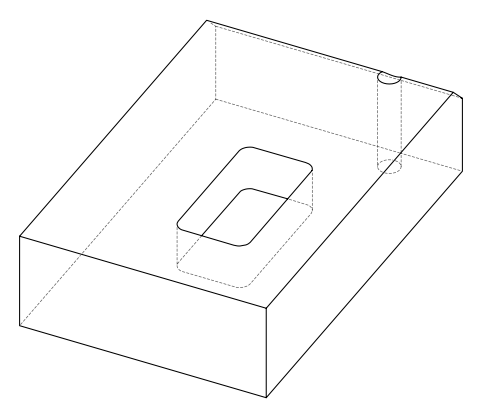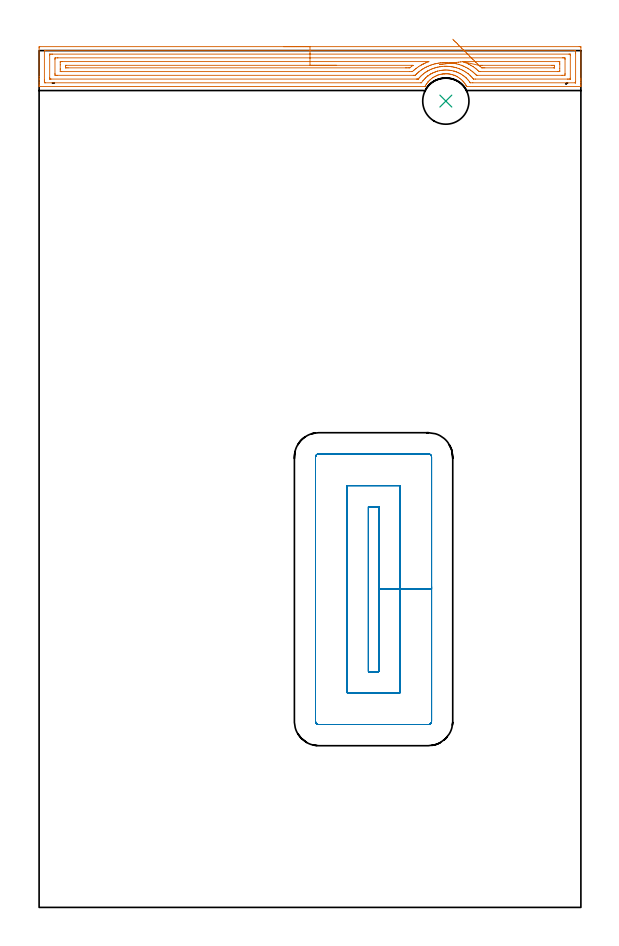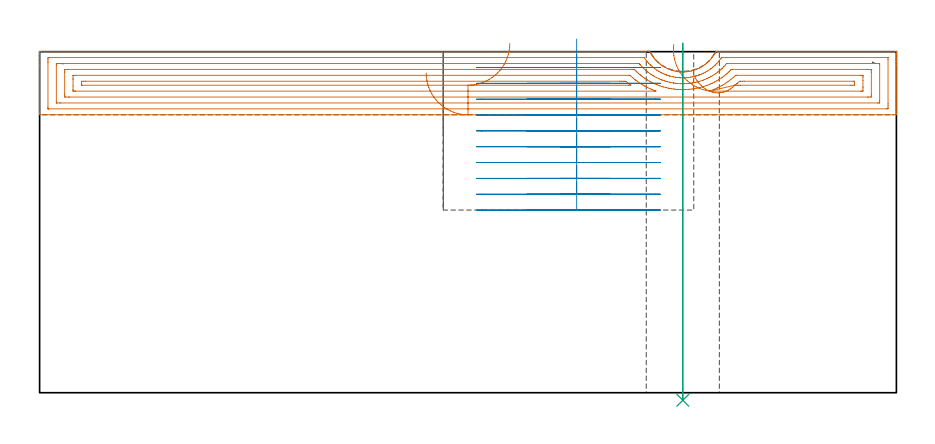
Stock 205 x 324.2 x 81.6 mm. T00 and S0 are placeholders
(PLAN: 3 operations, 2 tool changes, 24.3 min)
(1 AREA_MILL | FG_CHAMFER_SURFACE | UGT0205_001 | 10.03 min | 23375 mm3)
(2 MILL_RECTANGULAR_POCKET | POCKET_RECTANGULAR_STRAIGHT | NXT0201_012 | Follow Part, ap 4, ae 75% | 13.9 min | 266080 mm3)
(3 INDEXABLE_INSERT_DRILL_THROUGH_HOLE_FROM_SOLID | STEP1HOLE | NXT0302_006 | 0.34 min | 19479 mm3)
(TOOL UGT0205_001 | Chamfer Mill 20 x 3 x 45 deg. | D20 FL50 Z2)
(TOOL NXT0201_012 | ENDMILL 16mm [2P460-1600-NA 1630] | D16 FL38 Z6)
(TOOL NXT0302_006 | Index. Insert Drill 17.5mm [880-D1750L25-05] | D17.5 PA176 FL88 Z2)
(OP 1 AREA_MILL)
G17 G21 G94 G90
T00 M6
G54
G17 G0 G90 X92.5 Y325.7 S1061 M3
G43 Z91.6 H0
Z76.5
G94 G1 X92.538 Z75.629 F250.
X92.652 Z74.764
X92.841 Z73.912
X93.103 Z73.08
X93.437 Z72.274
X93.84 Z71.5
X94.309 Z70.764
X94.84 Z70.072
X95.429 Z69.429
X96.072 Z68.84
X96.764 Z68.309
X97.5 Z67.84
X98.274 Z67.437
X99.08 Z67.103
X99.912 Z66.841
X100.764 Z66.652
X101.628 Z66.538
X102.5 Z66.5
X204.378
X204.789 Y325.696 Z66.503
X204.99 Y325.692 Z66.506
X205. Y325.487 Z66.711
Y313.732 Z78.462
Y313.196 Z79.001
Y312.848 Z79.348
Y312.312 Z79.884
Y311.965 Z80.23
Y311.271 Z80.929
Y310.978 Z81.221
Y310.615 Z81.575
X204.992 Y310.602 Z81.588
X204.825 Y310.6 Z81.6
X161.928
X161.801 Y310.603 Z81.589
X161.792 Y310.612 Z81.58
X161.731 Y310.715 Z81.481
X161.602 Y310.951 Z81.248
X161.583 Y310.987 Z81.212
X161.43 Y311.246 Z80.953
X161.347 Y311.375 Z80.824
X161.243 Y311.523 Z80.676
X161.034 Y311.82 Z80.379
X160.702 Y312.255 Z79.945
X160.537 Y312.449 Z79.751
X160.29 Y312.708 Z79.49
X160.207 Y312.797 Z79.402
X160.154 Y312.848 Z79.351
X159.862 Y313.134 Z79.066
X159.644 Y313.327 Z78.873
X159.204 Y313.672 Z78.526
X158.752 Y313.999 Z78.199
X158.299 Y314.268 Z77.93
X157.968 Y314.448 Z77.751
X157.859 Y314.508 Z77.692
X157.427 Y314.706 Z77.489
X157.139 Y314.828 Z77.37
X157.013 Y314.879 Z77.316
X156.966 Y314.9 Z77.297
X156.521 Y315.045 Z77.153
X156.073 Y315.171 Z77.027
X155.926 Y315.205 Z76.994
X155.627 Y315.272 Z76.928
X155.18 Y315.348 Z76.849
X155.09 Y315.358 Z76.838
X154.734 Y315.402 Z76.796
X154.432 Y315.424 Z76.768
X154.287 Y315.437 Z76.76
X154.12 Y315.445 Z76.755
X153.991 Z76.752
X153.901 Y315.444 Z76.746
X153.872 Z76.747
X153.729 Y315.446 Z76.749
X153.56 Y315.436 Z76.756
X153.439 Y315.43 Z76.764
X153.394 Y315.428 Z76.765
X153.362 Y315.424 Z76.767
X153.26 Y315.415 Z76.776
X153.088 Y315.402 Z76.793
X152.947 Y315.39 Z76.806
X152.545 Y315.336 Z76.859
X152.501 Y315.331 Z76.866
X152.054 Y315.249 Z76.951
X151.608 Y315.142 Z77.056
X151.47 Y315.101 Z77.097
X151.208 Y315.024 Z77.174
X150.811 Y314.89 Z77.306
X150.758 Y314.869 Z77.326
X150.715 Y314.852 Z77.344
X150.586 Y314.797 Z77.4
X150.311 Y314.677 Z77.518
X150.267 Y314.658 Z77.538
X149.823 Y314.448 Z77.752
X149.443 Y314.237 Z77.961
X149.07 Y314.012 Z78.186
X148.93 Y313.918 Z78.28
X148.478 Y313.582 Z78.618
X148.037 Y313.227 Z78.973
X147.935 Y313.134 Z79.066
X147.532 Y312.731 Z79.468
X147.183 Y312.357 Z79.842
X147.144 Y312.315 Z79.884
X147.095 Y312.254 Z79.945
X146.966 Y312.084 Z80.116
X146.766 Y311.82 Z80.379
X146.614 Y311.602 Z80.598
X146.457 Y311.376 Z80.824
X146.251 Y311.047 Z81.153
X146.242 Y311.03 Z81.17
X146.083 Y310.74 Z81.456
X146.009 Y310.615 Z81.577
X145.999 Y310.603 Z81.588
X145.844 Y310.6 Z81.6
X0.176
X0.008 Y310.602 Z81.588
X0. Y310.615 Z81.575
Y310.978 Z81.222
Y311.27 Z80.929
Y311.965 Z80.23
Y313.196 Z79.001
Y313.732 Z78.462
Y314.347 Z77.848
Y325.219 Z66.979
X0.003 Y325.489 Z66.708
X0.01 Y325.692 Z66.506
X0.215 Y325.699 Z66.499
X102.5 Y325.7 Z66.5
Y324.286 Z67.914
X202.641 Y324.285 Z67.915
X202.981 Y324.279 Z67.921
X202.99 Y324.169 Z68.031
X202.997 Y323.933 Z68.267
X202.999 Y323.451 Z68.749
X203. Y323.046 Z69.154
X202.999 Y312.445 Z79.755
X202.991 Y312.039 Z80.161
X202.989 Y312.02 Z80.18
X202.984 Y312.018 Z80.182
X202.959 Y312.016 Z80.184
X202.907 Y312.015 Z80.185
X202.801 Y312.014 Z80.186
X164.113
X163.269 Y312.02 Z80.18
X163.212 Y312.021 Z80.179
X163.047 Y312.15 Z80.05
X162.932 Y312.298 Z79.902
X162.512 Y312.848 Z79.352
X162.375 Y313.02 Z79.18
X162.033 Y313.398 Z78.802
X161.712 Y313.732 Z78.468
X161.598 Y313.847 Z78.353
X161.482 Y313.956 Z78.244
X161.126 Y314.266 Z77.934
X160.688 Y314.616 Z77.584
X160.588 Y314.692 Z77.508
X160.296 Y314.905 Z77.295
X159.694 Y315.278 Z76.922
X159.301 Y315.499 Z76.701
X158.801 Y315.754 Z76.446
X158.321 Y315.974 Z76.226
X157.907 Y316.143 Z76.057
X157.805 Y316.181 Z76.019
X157.729 Y316.207 Z75.993
X157.174 Y316.383 Z75.817
X157.013 Y316.428 Z75.772
X156.95 Y316.445 Z75.755
X156.12 Y316.635 Z75.565
X155.81 Y316.69 Z75.51
X155.226 Y316.771 Z75.429
X154.789 Y316.815 Z75.385
X154.332 Y316.846 Z75.354
X153.854 Y316.856 Z75.344
X153.439 Y316.845 Z75.355
X153.002 Y316.815 Z75.385
X152.545 Y316.77 Z75.43
X152.199 Y316.725 Z75.475
X151.651 Y316.629 Z75.571
X151.443 Y316.588 Z75.612
X150.758 Y316.422 Z75.778
X150.726 Y316.414 Z75.786
X150.62 Y316.383 Z75.817
X150.05 Y316.199 Z76.001
X149.971 Y316.172 Z76.028
X149.864 Y316.13 Z76.07
X149.416 Y315.942 Z76.258
X148.97 Y315.741 Z76.459
X148.806 Y315.662 Z76.538
X148.486 Y315.499 Z76.701
X148.222 Y315.356 Z76.844
X148.166 Y315.324 Z76.876
X148.077 Y315.27 Z76.93
X147.673 Y315.015 Z77.185
X147.183 Y314.671 Z77.529
X147.151 Y314.647 Z77.553
X147.111 Y314.616 Z77.584
X146.659 Y314.25 Z77.95
X146.289 Y313.929 Z78.271
X146.188 Y313.833 Z78.367
X146.088 Y313.732 Z78.468
X145.752 Y313.379 Z78.821
X145.396 Y312.996 Z79.204
X145.329 Y312.915 Z79.285
X145.278 Y312.848 Z79.352
X144.694 Y312.061 Z80.139
X144.655 Y312.021 Z80.179
X144.452 Y312.015 Z80.185
X2.359
X2.02 Y312.021 Z80.179
X2.01 Y312.131 Z80.069
X2.003 Y312.367 Z79.833
X2.001 Y312.848 Z79.352
X2. Y313.254 Z78.946
X2.001 Y323.855 Z68.345
X2.009 Y324.261 Z67.939
X2.011 Y324.28 Z67.92
X2.016 Y324.282 Z67.918
X2.041 Y324.284 Z67.916
X2.093 Y324.285 Z67.915
X2.199 Y324.286 Z67.914
X102.5
Y322.871 Z69.329
X200.496
X200.803 Y322.869 Z69.331
X200.905 Y322.868 Z69.332
X200.978 Y322.865 Z69.335
X200.99 Y322.762 Z69.438
X200.995 Y322.568 Z69.632
X200.999 Y322.374 Z69.826
Y313.732 Z78.468
X200.998 Y313.54 Z78.66
X200.991 Y313.473 Z78.727
X200.986 Y313.435 Z78.765
X200.956 Y313.434 Z78.766
X200.803 Y313.431 Z78.769
X200.216 Y313.429 Z78.771
X199.909 Y313.428 Z78.772
X165.056 Y313.429 Z78.771
X164.468 Y313.431 Z78.769
X164.394 Y313.433 Z78.767
X164.361 Y313.435 Z78.765
X164.108 Y313.732 Z78.468
X163.728 Y314.162 Z78.038
X163.283 Y314.616 Z77.584
X163.269 Y314.629 Z77.571
X162.963 Y314.918 Z77.282
X162.375 Y315.404 Z76.796
X162.252 Y315.499 Z76.701
X161.809 Y315.825 Z76.375
X161.482 Y316.044 Z76.156
X160.944 Y316.383 Z75.817
X160.588 Y316.583 Z75.617
X160.134 Y316.817 Z75.383
X159.694 Y317.028 Z75.172
X159.152 Y317.266 Z74.934
X158.801 Y317.406 Z74.794
X158.58 Y317.485 Z74.715
X157.907 Y317.693 Z74.507
X157.321 Y317.846 Z74.354
X157.013 Y317.917 Z74.283
X156.635 Y318.002 Z74.198
X156.187 Y318.084 Z74.116
X156.12 Y318.094 Z74.106
X155.724 Y318.15 Z74.05
X155.226 Y318.205 Z73.995
X155.165 Y318.21 Z73.99
X154.332 Y318.261 Z73.939
X154.215 Y318.266 Z73.934
X153.822 Y318.27 Z73.93
X153.439 Y318.262 Z73.938
X153.33 Y318.258 Z73.942
X152.545 Y318.203 Z73.997
X152.496 Y318.199 Z74.001
X152.048 Y318.15 Z74.05
X151.702 Y318.1 Z74.1
X151.651 Y318.091 Z74.109
X150.951 Y317.959 Z74.241
X150.758 Y317.917 Z74.283
X150.233 Y317.786 Z74.414
X149.864 Y317.685 Z74.515
X149.543 Y317.584 Z74.616
X148.97 Y317.396 Z74.804
X148.875 Y317.361 Z74.839
X148.639 Y317.266 Z74.934
X148.249 Y317.096 Z75.104
X148.077 Y317.017 Z75.183
X147.643 Y316.811 Z75.389
X147.183 Y316.574 Z75.626
X147.059 Y316.506 Z75.694
X146.844 Y316.383 Z75.817
X146.503 Y316.172 Z76.028
X146.289 Y316.037 Z76.163
X145.974 Y315.811 Z76.389
X145.547 Y315.499 Z76.701
X145.462 Y315.434 Z76.766
X145.396 Y315.381 Z76.819
X144.98 Y315.03 Z77.17
X144.502 Y314.6 Z77.6
X144.077 Y314.152 Z78.048
X143.687 Y313.732 Z78.468
X143.65 Y313.691 Z78.509
X143.609 Y313.64 Z78.56
X143.451 Y313.448 Z78.752
X143.422 Y313.435 Z78.765
X143.388 Y313.433 Z78.767
X143.315 Y313.431 Z78.769
X143.022 Y313.429 Z78.771
X142.715
X4.504
X4.197 Y313.431 Z78.769
X4.095 Y313.432 Z78.768
X4.022 Y313.435 Z78.765
X4.01 Y313.538 Z78.662
X4.005 Y313.732 Z78.468
X4.001 Y313.926 Z78.274
Y322.568 Z69.632
X4.002 Y322.76 Z69.44
X4.009 Y322.827 Z69.373
X4.014 Y322.865 Z69.335
X4.044 Y322.866 Z69.334
X4.197 Y322.869 Z69.331
X4.784 Y322.871 Z69.329
X5.091
X102.5
Y321.457 Z70.743
X198.122
X198.353 Y321.456 Z70.744
X198.874 Y321.45 Z70.75
X198.99 Y321.442 Z70.758
X198.994 Y321.238 Z70.962
X199. Y320.816 Z71.384
Y315.515 Z76.685
X198.994 Y315.065 Z77.135
X198.99 Y314.855 Z77.345
X198.779 Y314.85 Z77.35
X198.122 Y314.844 Z77.356
X197.892 Y314.843 Z77.357
X165.72
X165.555 Y314.845 Z77.355
X165.514 Y314.847 Z77.353
X165.498 Y314.849 Z77.351
X165.444 Y314.9 Z77.3
X165.276 Y315.066 Z77.134
X165.056 Y315.286 Z76.914
X164.835 Y315.499 Z76.701
X164.487 Y315.823 Z76.377
X164.163 Y316.098 Z76.102
X163.813 Y316.383 Z75.817
X163.269 Y316.791 Z75.409
X162.554 Y317.266 Z74.934
X162.375 Y317.379 Z74.821
X162.083 Y317.555 Z74.645
X161.482 Y317.873 Z74.327
X160.922 Y318.15 Z74.05
X160.588 Y318.303 Z73.897
X160.308 Y318.427 Z73.773
X159.694 Y318.672 Z73.528
X158.901 Y318.934 Z73.266
X158.801 Y318.965 Z73.235
X158.565 Y319.034 Z73.166
X157.907 Y319.198 Z73.002
X157.688 Y319.251 Z72.949
X157.013 Y319.392 Z72.808
X156.577 Y319.465 Z72.735
X156.12 Y319.53 Z72.67
X155.552 Y319.595 Z72.605
X155.226 Y319.622 Z72.578
X154.588 Y319.664 Z72.536
X154.332 Y319.675 Z72.525
X153.678 Y319.681 Z72.519
X153.439 Y319.675 Z72.525
X152.824 Y319.641 Z72.559
X152.545 Y319.62 Z72.58
X152.003 Y319.57 Z72.63
X151.651 Y319.529 Z72.671
X151.214 Y319.466 Z72.734
X150.758 Y319.385 Z72.815
X150.458 Y319.33 Z72.87
X149.864 Y319.196 Z73.004
X149.732 Y319.164 Z73.036
X149.227 Y319.034 Z73.166
X149.029 Y318.976 Z73.224
X148.97 Y318.958 Z73.242
X148.358 Y318.755 Z73.445
X148.077 Y318.66 Z73.54
X147.709 Y318.514 Z73.686
X147.183 Y318.294 Z73.906
X147.082 Y318.249 Z73.951
X146.866 Y318.15 Z74.05
X146.48 Y317.962 Z74.238
X146.289 Y317.865 Z74.335
X145.897 Y317.654 Z74.546
X145.396 Y317.369 Z74.831
X145.331 Y317.331 Z74.869
X145.229 Y317.266 Z74.934
X144.794 Y316.978 Z75.222
X144.502 Y316.772 Z75.428
X144.277 Y316.605 Z75.595
X143.985 Y316.383 Z75.817
X143.777 Y316.216 Z75.984
X143.609 Y316.077 Z76.123
X143.299 Y315.805 Z76.395
X142.964 Y315.499 Z76.701
X142.837 Y315.378 Z76.822
X142.715 Y315.258 Z76.942
X142.394 Y314.933 Z77.267
X142.312 Y314.852 Z77.348
X142.153 Y314.849 Z77.351
X141.821 Y314.845 Z77.355
X141.591 Y314.843 Z77.357
X6.878
X6.647 Y314.844 Z77.356
X6.126 Y314.85 Z77.35
X6.01 Y314.858 Z77.342
X6.006 Y315.062 Z77.138
X6. Y315.484 Z76.716
Y320.785 Z71.415
X6.006 Y321.235 Z70.965
X6.01 Y321.445 Z70.755
X6.221 Y321.45 Z70.75
X6.878 Y321.456 Z70.744
X7.108 Y321.457 Z70.743
X102.5
Y320.043 Z72.157
X147.183
X147.462 Y320.036 Z72.164
X147.448 Y320.029 Z72.171
X147.375 Y320. Z72.2
X147.14 Y319.917 Z72.283
X146.54 Y319.669 Z72.531
X146.289 Y319.562 Z72.638
X145.922 Y319.397 Z72.803
X145.396 Y319.156 Z73.044
X145.313 Y319.115 Z73.085
X145.153 Y319.034 Z73.166
X144.733 Y318.806 Z73.394
X144.502 Y318.677 Z73.523
X144.168 Y318.48 Z73.72
X143.609 Y318.138 Z74.062
X143.096 Y317.773 Z74.427
X142.715 Y317.496 Z74.704
X142.584 Y317.396 Z74.804
X142.42 Y317.266 Z74.934
X142.094 Y316.997 Z75.203
X141.821 Y316.767 Z75.433
X141.293 Y316.294 Z75.906
X141.258 Y316.265 Z75.935
X141.182 Y316.262 Z75.938
X141.053 Y316.258 Z75.942
X140.928 Y316.257 Z75.943
X140.161
X8.538
X8.283 Y316.26 Z75.94
X8.114 Y316.264 Z75.936
X8.009 Y316.268 Z75.932
X8.007 Y316.289 Z75.911
X8.005 Y316.383 Z75.817
X8. Y317.04 Z75.16
Y317.266 Z74.934
Y318.808 Z73.392
X8.001 Y319.691 Z72.509
X8.003 Y319.917 Z72.283
X8.007 Y319.999 Z72.201
X8.009 Y320.034 Z72.166
X8.156 Y320.037 Z72.163
X8.411 Y320.042 Z72.158
X8.538 Y320.043 Z72.157
X8.665
X102.5
Y318.629 Z73.571
X140.928
X141.338 Y318.628 Z73.572
X141.396 Y318.626 Z73.574
X141.425 Y318.622 Z73.578
X141.446 Y318.618 Z73.582
X141.428 Y318.601 Z73.599
X141.394 Y318.573 Z73.627
X140.892 Y318.185 Z74.015
X140.271 Y317.678 Z74.522
X140.034 Y317.675 Z74.525
X139.623 Y317.672 Z74.528
X139.14 Y317.671 Z74.529
X138.731
X10.937
X10.453 Y317.673 Z74.527
X10.038 Y317.677 Z74.523
X10.01 Y317.679 Z74.521
X10.004 Y317.71 Z74.49
X10.003 Y318.15 Z74.05
X10.005 Y318.592 Z73.608
X10.01 Y318.621 Z73.579
X10.03 Y318.623 Z73.577
X10.09 Y318.626 Z73.574
X10.211 Y318.628 Z73.572
X102.5 Y318.629 Z73.571
X103.372 Z73.609
X104.237 Z73.723
X105.088 Z73.912
X105.92 Z74.174
X106.726 Z74.508
X107.5 Z74.911
X108.236 Z75.38
X108.928 Z75.911
X109.571 Z76.5
X110.16 Z77.143
X110.692 Z77.835
X111.16 Z78.571
X111.563 Z79.345
X111.897 Z80.151
X112.159 Z80.983
X112.348 Z81.835
X112.462 Z82.7
X112.5 Z83.571
G0 X151.723 Y318.952 Z83.324
G1 X151.654 Y318.944 Z82.454
X151.661 Y318.945 Z81.582
X151.743 Y318.955 Z80.713
X151.9 Y318.974 Z79.856
X152.131 Y319.003 Z79.015
X152.433 Y319.041 Z78.197
X152.805 Y319.087 Z77.409
X153.243 Y319.142 Z76.657
X153.745 Y319.205 Z75.947
X154.307 Y319.275 Z75.283
X154.924 Y319.352 Z74.671
X155.591 Y319.435 Z74.115
X156.304 Y319.524 Z73.62
X157.057 Y319.618 Z73.19
X157.845 Y319.716 Z72.827
X158.66 Y319.818 Z72.535
X159.498 Y319.922 Z72.316
X160.352 Y320.029 Z72.171
X160.41 Y320.036 Z72.164
X160.463 Y320.041 Z72.159
X160.534 Y320.043 Z72.157
X160.588
X196.462
X196.717 Y320.04 Z72.16
X196.886 Y320.036 Z72.164
X196.991 Y320.032 Z72.168
X196.993 Y320.01 Z72.19
X196.996 Y319.917 Z72.283
X197. Y319.26 Z72.94
Y319.034 Z73.166
Y317.492 Z74.708
X196.999 Y316.609 Z75.591
X196.997 Y316.383 Z75.817
X196.993 Y316.301 Z75.899
X196.99 Y316.266 Z75.934
X196.844 Y316.263 Z75.937
X196.589 Y316.258 Z75.942
X196.462 Y316.257 Z75.943
X196.335
X166.844
X166.716 Y316.258 Z75.942
X166.632 Y316.261 Z75.939
X166.567 Y316.264 Z75.936
X166.526 Y316.281 Z75.919
X166.41 Y316.383 Z75.817
X165.95 Y316.79 Z75.41
X165.376 Y317.266 Z74.934
X165.056 Y317.514 Z74.686
X164.689 Y317.787 Z74.413
X164.163 Y318.145 Z74.055
X164.156 Y318.15 Z74.05
X163.611 Y318.489 Z73.711
X163.269 Y318.688 Z73.512
X162.629 Y319.034 Z73.166
X162.375 Y319.162 Z73.038
X162.117 Y319.289 Z72.911
X161.482 Y319.572 Z72.628
X160.658 Y319.917 Z72.283
X160.352 Y320.029 Z72.171
X166.367 Y318.622 Z73.578
X166.452 Y318.623 Z73.577
X166.844 Y318.627 Z73.573
X167.253 Y318.628 Z73.572
X167.737 Y318.629 Z73.571
X194.063
X194.547 Y318.627 Z73.573
X194.962 Y318.623 Z73.577
X194.99 Y318.621 Z73.579
X194.996 Y318.59 Z73.61
X194.997 Y318.15 Z74.05
X194.995 Y317.707 Z74.493
X194.99 Y317.679 Z74.521
X194.97 Y317.677 Z74.523
X194.91 Y317.674 Z74.526
X194.789 Y317.672 Z74.528
X168.631 Y317.671 Z74.529
X168.221 Y317.672 Z74.528
X167.737 Y317.676 Z74.524
X167.577 Y317.678 Z74.522
X167.525 Y317.684 Z74.516
X167.478 Y317.719 Z74.481
X167.381 Y317.797 Z74.403
X166.949 Y318.15 Z74.05
X166.844 Y318.234 Z73.966
X166.453 Y318.536 Z73.664
X166.408 Y318.58 Z73.62
X166.367 Y318.622 Z73.578
X165.849 Y319.141 Z73.105
X165.305 Y319.688 Z72.698
X164.737 Y320.258 Z72.36
X164.151 Y320.846 Z72.093
X163.551 Y321.449 Z71.899
X162.941 Y322.061 Z71.781
X162.326 Y322.679 Z71.738
X161.711 Y323.297 Z71.771
X161.101 Y323.91 Z71.88
X160.499 Y324.514 Z72.064
X159.911 Y325.105 Z72.322
X159.341 Y325.677 Z72.651
X158.793 Y326.227 Z73.049
X158.272 Y326.75 Z73.514
X157.782 Y327.243 Z74.041
X157.325 Y327.701 Z74.627
X156.907 Y328.121 Z75.267
X156.53 Y328.5 Z75.956
G0 Z91.6
M5
M2
(OP 2 MILL_RECTANGULAR_POCKET)
G17 G21 G94 G90
T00 M6
G54
G17 G0 G90 X128.5 Y95.059 S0 M3
G43 Z91.6 H1
Z84.6
G94 G1 Y120.4 Z77.81 F250.
Y151.6 F500.
X124.6
Y89.2
X128.5
Y120.4
X136.5
Y159.6
X116.6
Y81.2
X136.5
Y120.4
X148.5
Y170.4
G3 X147.3 Y171.6 R1.2
G1 X105.8
G3 X104.6 Y170.4 R1.2
G1 Y70.4
G3 X105.8 Y69.2 R1.2
G1 X147.3
G3 X148.5 Y70.4 R1.2
G1 Y120.4
Y121.4
G0 X128.5 Y95.059 Z80.81
G1 Y120.4 Z74.02 F250.
Y151.6 F500.
X124.6
Y89.2
X128.5
Y120.4
X136.5
Y159.6
X116.6
Y81.2
X136.5
Y120.4
X148.5
Y170.4
G3 X147.3 Y171.6 R1.2
G1 X105.8
G3 X104.6 Y170.4 R1.2
G1 Y70.4
G3 X105.8 Y69.2 R1.2
G1 X147.3
G3 X148.5 Y70.4 R1.2
G1 Y120.4
Y121.4
G0 X128.5 Y95.059 Z77.02
G1 Y120.4 Z70.23 F250.
Y151.6 F500.
X124.6
Y89.2
X128.5
Y120.4
X136.5
Y159.6
X116.6
Y81.2
X136.5
Y120.4
X148.5
Y170.4
G3 X147.3 Y171.6 R1.2
G1 X105.8
G3 X104.6 Y170.4 R1.2
G1 Y70.4
G3 X105.8 Y69.2 R1.2
G1 X147.3
G3 X148.5 Y70.4 R1.2
G1 Y120.4
Y121.4
G0 X128.5 Y95.059 Z73.23
G1 Y120.4 Z66.44 F250.
Y151.6 F500.
X124.6
Y89.2
X128.5
Y120.4
X136.5
Y159.6
X116.6
Y81.2
X136.5
Y120.4
X148.5
Y170.4
G3 X147.3 Y171.6 R1.2
G1 X105.8
G3 X104.6 Y170.4 R1.2
G1 Y70.4
G3 X105.8 Y69.2 R1.2
G1 X147.3
G3 X148.5 Y70.4 R1.2
G1 Y120.4
Y121.4
G0 X128.5 Y95.059 Z69.44
G1 Y120.4 Z62.65 F250.
Y151.6 F500.
X124.6
Y89.2
X128.5
Y120.4
X136.5
Y159.6
X116.6
Y81.2
X136.5
Y120.4
X148.5
Y170.4
G3 X147.3 Y171.6 R1.2
G1 X105.8
G3 X104.6 Y170.4 R1.2
G1 Y70.4
G3 X105.8 Y69.2 R1.2
G1 X147.3
G3 X148.5 Y70.4 R1.2
G1 Y120.4
Y121.4
G0 X128.5 Y95.059 Z65.65
G1 Y120.4 Z58.86 F250.
Y151.6 F500.
X124.6
Y89.2
X128.5
Y120.4
X136.5
Y159.6
X116.6
Y81.2
X136.5
Y120.4
X148.5
Y170.4
G3 X147.3 Y171.6 R1.2
G1 X105.8
G3 X104.6 Y170.4 R1.2
G1 Y70.4
G3 X105.8 Y69.2 R1.2
G1 X147.3
G3 X148.5 Y70.4 R1.2
G1 Y120.4
Y121.4
G0 X128.5 Y95.059 Z61.86
G1 Y120.4 Z55.07 F250.
Y151.6 F500.
X124.6
Y89.2
X128.5
Y120.4
X136.5
Y159.6
X116.6
Y81.2
X136.5
Y120.4
X148.5
Y170.4
G3 X147.3 Y171.6 R1.2
G1 X105.8
G3 X104.6 Y170.4 R1.2
G1 Y70.4
G3 X105.8 Y69.2 R1.2
G1 X147.3
G3 X148.5 Y70.4 R1.2
G1 Y120.4
Y121.4
G0 X128.5 Y95.059 Z58.07
G1 Y120.4 Z51.28 F250.
Y151.6 F500.
X124.6
Y89.2
X128.5
Y120.4
X136.5
Y159.6
X116.6
Y81.2
X136.5
Y120.4
X148.5
Y170.4
G3 X147.3 Y171.6 R1.2
G1 X105.8
G3 X104.6 Y170.4 R1.2
G1 Y70.4
G3 X105.8 Y69.2 R1.2
G1 X147.3
G3 X148.5 Y70.4 R1.2
G1 Y120.4
Y121.4
G0 X128.5 Y95.059 Z54.28
G1 Y120.4 Z47.49 F250.
Y151.6 F500.
X124.6
Y89.2
X128.5
Y120.4
X136.5
Y159.6
X116.6
Y81.2
X136.5
Y120.4
X148.5
Y170.4
G3 X147.3 Y171.6 R1.2
G1 X105.8
G3 X104.6 Y170.4 R1.2
G1 Y70.4
G3 X105.8 Y69.2 R1.2
G1 X147.3
G3 X148.5 Y70.4 R1.2
G1 Y120.4
Y121.4
G0 X128.5 Y95.059 Z50.49
G1 Y120.4 Z43.7 F250.
Y151.6 F500.
X124.6
Y89.2
X128.5
Y120.4
X136.5
Y159.6
X116.6
Y81.2
X136.5
Y120.4
X148.5
Y170.4
G3 X147.3 Y171.6 R1.2
G1 X105.8
G3 X104.6 Y170.4 R1.2
G1 Y70.4
G3 X105.8 Y69.2 R1.2
G1 X147.3
G3 X148.5 Y70.4 R1.2
G1 Y120.4
Y121.4
G0 Z91.6
M5
M2
(OP 3 INDEXABLE_INSERT_DRILL_THROUGH_HOLE_FROM_SOLID)
G17 G21 G94 G90
T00 M6
G54
G17 G0 G90 X153.9 Y305.1 S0 M3
G43 Z91.6 H1
G94 G81 G98 Z-1.806 F250. R83.6
G80
M5
M2
